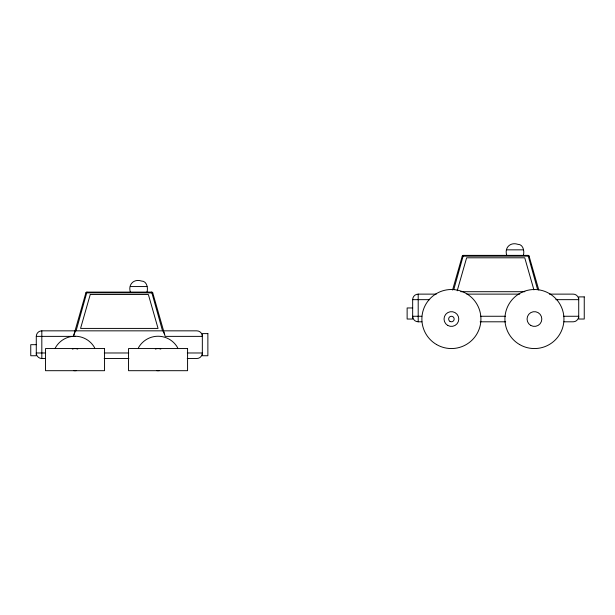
<?xml version="1.0" encoding="UTF-8"?>
<svg xmlns="http://www.w3.org/2000/svg" width="615" height="615" viewBox="0 0 615 615"><rect width="100%" height="100%" fill="white"/><g stroke="black" fill="none" stroke-linecap="round" stroke-linejoin="round"><path stroke-width="0.92" d="M151.682 292.11L162.529 330.839L76.091 330.839L86.938 292.11L151.682 292.094A1.107 1.107 0 0 1 152.751 292.894L165.174 336.374L202.335 336.374C202.412 333.415 199.76 330.762 196.8 330.839L163.59 330.839M452.579 290.034L462.249 256.178A1.107 1.107 0 0 1 463.318 255.379L528.062 255.379L537.548 289.381M130.38 292.094C127.843 284.522 133.886 278.487 141.45 281.024C146.847 280.917 148.269 288.028 146.985 292.094M506.76 255.379C504.223 247.807 510.266 241.772 517.83 244.309C523.227 244.201 524.649 251.312 523.365 255.379M86.938 292.094A1.107 1.107 0 0 0 85.869 292.894L73.469 336.297L75.03 336.244M73.969 334.568L75.261 331.539M453.832 289.381L463.318 255.394M457.206 290.787L466.631 257.8L524.749 257.8L533.912 289.873M462.249 256.178L529.069 256.117L538.802 290.034M85.9 292.855L152.751 292.894M506.76 249.844L523.365 249.844M130.38 286.559L146.985 286.559M460.773 291.702L524.872 291.702M412.665 307.961L407.13 307.961L407.13 319.031L412.665 319.031L412.665 299.659A5.535 5.535 0 0 1 418.2 294.124L436.227 294.124M466.877 294.124L519.698 294.124M549.456 294.124L573.18 294.124C576.14 294.047 578.792 296.699 578.715 299.659L555.845 299.659M412.665 299.659L429.701 299.659M421.821 316.264L412.665 316.264A5.535 5.535 0 0 0 418.2 321.799L421.89 321.799M480.492 316.264L505.353 316.264M563.486 316.264L578.715 316.264C578.792 319.2 576.17 321.845 573.234 321.799L563.955 321.799M480.161 321.799L505.684 321.799M36.285 344.677L30.75 344.677L30.75 355.747L36.285 355.747L36.285 336.374A5.535 5.535 0 0 1 41.82 330.839L75.03 330.839M36.285 336.374L73.446 336.374M45.648 352.979L36.285 352.979A5.535 5.535 0 0 0 41.82 358.514L45.402 358.514M104.289 352.979L128.796 352.979M187.291 352.979L202.335 352.979C202.412 355.939 199.76 358.591 196.8 358.514L187.221 358.514M104.158 358.514L128.927 358.514M163.359 331.539L164.651 334.568M418.2 294.124L418.2 321.799M41.82 330.839L41.82 358.514M55.112 348.321A22.455 22.455 0 0 1 94.702 347.867M75.338 331.57A1.661 1.661 0 0 1 75.876 330.878M162.744 330.878A1.661 1.661 0 0 1 163.283 331.57M159.247 370.645A14.76 14.76 0 0 1 156.863 370.645M155.341 349.066A7.38 7.38 0 0 1 160.769 349.066M138.383 347.867A22.455 22.455 0 0 1 177.727 347.867M76.222 370.645A14.76 14.76 0 0 1 73.838 370.645M72.316 349.066A7.38 7.38 0 0 1 77.744 349.066M528.062 255.379A1.107 1.107 0 0 1 529.131 256.178M90.251 294.516L80.565 328.418L158.055 328.418L148.369 294.516L90.251 294.516M584.25 296.891L578.715 296.891L578.715 319.024L584.25 319.031L584.25 296.891M207.87 333.607L202.335 333.607L202.335 355.739L207.87 355.747L207.87 333.607M104.55 348.551L45.51 348.551L45.51 370.691L104.55 370.691L104.55 348.551M187.575 348.551L128.535 348.551L128.535 370.691L187.575 370.691L187.575 348.551M519.675 344.6A29.52 29.52 0 0 0 563.955 319.031A29.52 29.52 0 0 0 519.675 293.463A29.52 29.52 0 0 0 519.675 344.6M530.745 325.42A7.38 7.38 0 0 0 541.815 319.031A7.38 7.38 0 0 0 530.745 312.643A7.38 7.38 0 0 0 530.745 325.42M436.65 344.6A29.52 29.52 0 0 0 480.93 319.031A29.52 29.52 0 0 0 436.65 293.463A29.52 29.52 0 0 0 436.65 344.6M447.72 325.42A7.38 7.38 0 0 0 458.79 319.031A7.38 7.38 0 0 0 447.72 312.643A7.38 7.38 0 0 0 447.72 325.42M450.026 321.43A2.768 2.768 0 0 0 454.178 319.031A2.768 2.768 0 0 0 450.026 316.633A2.768 2.768 0 0 0 450.026 321.43"/></g></svg>
